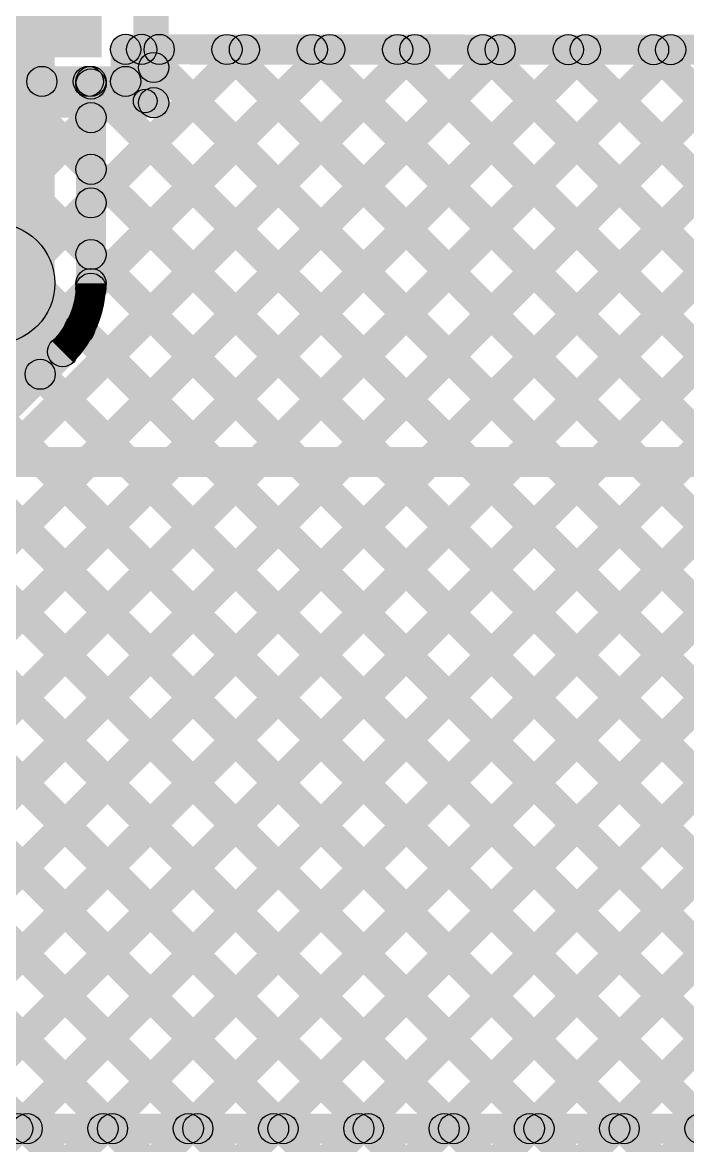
# Model space of a CAD drawing. Header units: millimetres. Extents: x -0.22 to 4.11, y -0.25 to 2.01.
# Drawn here: x 2.3625 to 2.5831, y 1.3806 to 1.7532 of the extents above; entities that cross this region are included whole.
import ezdxf

# ---------------------------------------------------------------- set-up
doc = ezdxf.new("R2010")
doc.units = ezdxf.units.MM
doc.header["$MEASUREMENT"] = 0
for name, color, linetype in [('BottomLayer', 5, 'Continuous'), ('BottomOverlay', 54, 'Continuous'), ('BottomSolder', 6, 'Continuous'), ('Mechanical1', 6, 'Continuous'), ('Mechanical2', 216, 'Continuous'), ('MultiLayer', 9, 'Continuous'), ('TopLayer', 1, 'Continuous'), ('TopSolder', 216, 'Continuous')]:
    doc.layers.add(name, color=color, linetype=linetype)

# ---------------------------------------------------------------- blocks, each defined once
blk = doc.blocks.new('HDR1X10_B_9')
at = {"layer": 'BottomLayer'}
blk.add_hatch(color=5, dxfattribs=at).paths.add_polyline_path([(-0.0315, 0.0315), (0.0315, 0.0315), (0.0315, -0.0315), (-0.0315, -0.0315)])
at = {"layer": 'BottomOverlay'}
h = blk.add_hatch(color=54, dxfattribs=at)
edge = h.paths.add_edge_path()
edge.add_arc((-0.05, 0.05), 0.00394, 0, 360)
h = blk.add_hatch(color=54, dxfattribs=at)
edge = h.paths.add_edge_path()
edge.add_arc((-0.05, 0.05), 0.00394, 0, 360)
for points in [[(0.95, 0.05394), (0.95, 0.04606), (-0.05, 0.04606), (-0.05, 0.05394)], [(-0.05394, 0.05), (-0.04606, 0.05), (-0.04606, -0.05), (-0.05394, -0.05)]]:
    blk.add_hatch(color=54, dxfattribs=at).paths.add_polyline_path(points)
at = {"layer": 'BottomSolder'}
blk.add_hatch(color=6, dxfattribs=at).paths.add_polyline_path([(-0.0355, 0.0355), (0.0355, 0.0355), (0.0355, -0.0355), (-0.0355, -0.0355)])
at = {"layer": 'MultiLayer'}
blk.add_hatch(color=9, dxfattribs=at).paths.add_polyline_path([(-0.0315, 0.0315), (0.0315, 0.0315), (0.0315, -0.0315), (-0.0315, -0.0315)])
at = {"layer": 'TopLayer'}
blk.add_hatch(color=1, dxfattribs=at).paths.add_polyline_path([(-0.0315, 0.0315), (0.0315, 0.0315), (0.0315, -0.0315), (-0.0315, -0.0315)])
at = {"layer": 'TopSolder'}
blk.add_hatch(color=216, dxfattribs=at).paths.add_polyline_path([(-0.0355, 0.0355), (0.0355, 0.0355), (0.0355, -0.0355), (-0.0355, -0.0355)])
at = {"layer": 'BottomOverlay'}
blk.add_circle((-0.05, 0.05), 0.00394, dxfattribs=at)
blk.add_circle((-0.05, 0.05), 0.00394, dxfattribs=at)

msp = doc.modelspace()

# ---------------------------------------------------------------- hatches: boundary and pattern name
at = {"layer": 'BottomLayer'}
for points in [[(2.28875, 1.61809), (2.28168, 1.62516), (2.4043, 1.74778), (2.41137, 1.74071)], [(2.28875, 1.61809), (2.28168, 1.62516), (2.4043, 1.74778), (2.41137, 1.74071)], [(2.28875, 1.5898), (2.28168, 1.59688), (2.43257, 1.74776), (2.43964, 1.74069)], [(2.28875, 1.5898), (2.28168, 1.59688), (2.43257, 1.74776), (2.43964, 1.74069)], [(2.28875, 1.56152), (2.28168, 1.56859), (2.46084, 1.74775), (2.46791, 1.74068)], [(2.28875, 1.56152), (2.28168, 1.56859), (2.46084, 1.74775), (2.46791, 1.74068)], [(2.28875, 1.53324), (2.28168, 1.54031), (2.48911, 1.74773), (2.49618, 1.74066)], [(2.28875, 1.53324), (2.28168, 1.54031), (2.48911, 1.74773), (2.49618, 1.74066)], [(2.28875, 1.50495), (2.28168, 1.51202), (2.51738, 1.74772), (2.52445, 1.74065)], [(2.28875, 1.50495), (2.28168, 1.51202), (2.51738, 1.74772), (2.52445, 1.74065)], [(2.28875, 1.47667), (2.28168, 1.48374), (2.54565, 1.7477), (2.55272, 1.74063)], [(2.28875, 1.47667), (2.28168, 1.48374), (2.54565, 1.7477), (2.55272, 1.74063)], [(2.28875, 1.44838), (2.28168, 1.45545), (2.57392, 1.74769), (2.58099, 1.74062)], [(2.28875, 1.44838), (2.28168, 1.45545), (2.57392, 1.74769), (2.58099, 1.74062)], [(2.28875, 1.4201), (2.28168, 1.42717), (2.60219, 1.74768), (2.60926, 1.7406)], [(2.28875, 1.4201), (2.28168, 1.42717), (2.60219, 1.74768), (2.60926, 1.7406)], [(2.28875, 1.39181), (2.28168, 1.39889), (2.63046, 1.74766), (2.63753, 1.74059)], [(2.28875, 1.39181), (2.28168, 1.39889), (2.63046, 1.74766), (2.63753, 1.74059)], [(2.28875, 1.36353), (2.28168, 1.3706), (2.65873, 1.74765), (2.6658, 1.74057)], [(2.28875, 1.36353), (2.28168, 1.3706), (2.65873, 1.74765), (2.6658, 1.74057)], [(2.28875, 1.33525), (2.28168, 1.34232), (2.687, 1.74763), (2.69407, 1.74056)], [(2.28875, 1.33525), (2.28168, 1.34232), (2.687, 1.74763), (2.69407, 1.74056)], [(2.28875, 1.30696), (2.28168, 1.31403), (2.71527, 1.74762), (2.72234, 1.74055)], [(2.28875, 1.30696), (2.28168, 1.31403), (2.71527, 1.74762), (2.72234, 1.74055)], [(2.28875, 1.27868), (2.28168, 1.28575), (2.74354, 1.7476), (2.75061, 1.74053)], [(2.28875, 1.27868), (2.28168, 1.28575), (2.74354, 1.7476), (2.75061, 1.74053)], [(2.28875, 1.25039), (2.28168, 1.25746), (2.77181, 1.74759), (2.77888, 1.74052)], [(2.28875, 1.25039), (2.28168, 1.25746), (2.77181, 1.74759), (2.77888, 1.74052)], [(2.28875, 1.22211), (2.28168, 1.22918), (2.80007, 1.74757), (2.80715, 1.7405)], [(2.28875, 1.22211), (2.28168, 1.22918), (2.80007, 1.74757), (2.80715, 1.7405)], [(2.28875, 1.19382), (2.28168, 1.2009), (2.82834, 1.74756), (2.83542, 1.74049)], [(2.28875, 1.19382), (2.28168, 1.2009), (2.82834, 1.74756), (2.83542, 1.74049)], [(2.28875, 1.16554), (2.28168, 1.17261), (2.85661, 1.74754), (2.86369, 1.74047)], [(2.28875, 1.16554), (2.28168, 1.17261), (2.85661, 1.74754), (2.86369, 1.74047)], [(2.28875, 1.13726), (2.28168, 1.14433), (2.88488, 1.74753), (2.89195, 1.74046)], [(2.28875, 1.13726), (2.28168, 1.14433), (2.88488, 1.74753), (2.89195, 1.74046)], [(2.28875, 1.10897), (2.28168, 1.11604), (2.91315, 1.74751), (2.92022, 1.74044)], [(2.28875, 1.10897), (2.28168, 1.11604), (2.91315, 1.74751), (2.92022, 1.74044)], [(2.28875, 1.08069), (2.28168, 1.08776), (2.94142, 1.7475), (2.94849, 1.74043)], [(2.28875, 1.08069), (2.28168, 1.08776), (2.94142, 1.7475), (2.94849, 1.74043)], [(2.28528, 1.74077), (2.29235, 1.74784), (3.68407, 0.35612), (3.677, 0.34905)], [(2.28528, 1.74077), (2.29235, 1.74784), (3.68407, 0.35612), (3.677, 0.34905)], [(2.39671, 1.73925), (2.39672, 1.74925), (3.72343, 1.74856), (3.72343, 1.73856)], [(2.39671, 1.73925), (2.39672, 1.74925), (3.72343, 1.74856), (3.72343, 1.73856)], [(2.39848, 1.74071), (2.40555, 1.74778), (3.68648, 0.46685), (3.6794, 0.45978)], [(2.39848, 1.74071), (2.40555, 1.74778), (3.68648, 0.46685), (3.6794, 0.45978)], [(2.42677, 1.7407), (2.43385, 1.74777), (3.70386, 0.47775), (3.69679, 0.47068)], [(2.42677, 1.7407), (2.43385, 1.74777), (3.70386, 0.47775), (3.69679, 0.47068)], [(2.45507, 1.74068), (2.46214, 1.74775), (3.71515, 0.49475), (3.70808, 0.48768)], [(2.45507, 1.74068), (2.46214, 1.74775), (3.71515, 0.49475), (3.70808, 0.48768)], [(2.48337, 1.74067), (2.49044, 1.74774), (3.74083, 0.49735), (3.73376, 0.49028)], [(2.48337, 1.74067), (2.49044, 1.74774), (3.74083, 0.49735), (3.73376, 0.49028)], [(2.51167, 1.74065), (2.51874, 1.74772), (3.76911, 0.49735), (3.76204, 0.49028)], [(2.51167, 1.74065), (2.51874, 1.74772), (3.76911, 0.49735), (3.76204, 0.49028)], [(2.53997, 1.74064), (2.54704, 1.74771), (3.79717, 0.49758), (3.7901, 0.49051)], [(2.53997, 1.74064), (2.54704, 1.74771), (3.79717, 0.49758), (3.7901, 0.49051)], [(2.56827, 1.74062), (2.57534, 1.74769), (3.79807, 0.52497), (3.791, 0.51789)], [(2.56827, 1.74062), (2.57534, 1.74769), (3.79807, 0.52497), (3.791, 0.51789)], [(2.40171, 1.73363), (2.39171, 1.73363), (2.39171, 1.74425), (2.40171, 1.74425)], [(2.40171, 1.73363), (2.39171, 1.73363), (2.39171, 1.74425), (2.40171, 1.74425)], [(2.28875, 1.64637), (2.28168, 1.65344), (2.3654, 1.73717), (2.37248, 1.7301)], [(2.28875, 1.64637), (2.28168, 1.65344), (2.3654, 1.73717), (2.37248, 1.7301)], [(2.30972, 1.72863), (2.30972, 1.73863), (2.39671, 1.73863), (2.39671, 1.72863)], [(2.30972, 1.72863), (2.30972, 1.73863), (2.39671, 1.73863), (2.39671, 1.72863)], [(2.32424, 1.7301), (2.33131, 1.73717), (3.68407, 0.38441), (3.677, 0.37734)], [(2.32424, 1.7301), (2.33131, 1.73717), (3.68407, 0.38441), (3.677, 0.37734)], [(2.35252, 1.7301), (2.35959, 1.73717), (3.68407, 0.41269), (3.677, 0.40562)], [(2.35252, 1.7301), (2.35959, 1.73717), (3.68407, 0.41269), (3.677, 0.40562)], [(2.38081, 1.7301), (2.38788, 1.73717), (3.68407, 0.44097), (3.677, 0.4339)], [(2.38081, 1.7301), (2.38788, 1.73717), (3.68407, 0.44097), (3.677, 0.4339)], [(2.28168, 1.71608), (2.28875, 1.72315), (3.68407, 0.32784), (3.677, 0.32077)], [(2.28168, 1.71608), (2.28875, 1.72315), (3.68407, 0.32784), (3.677, 0.32077)], [(2.28168, 1.6878), (2.28875, 1.69487), (3.68407, 0.29955), (3.677, 0.29248)], [(2.28168, 1.6878), (2.28875, 1.69487), (3.68407, 0.29955), (3.677, 0.29248)], [(2.28168, 1.65951), (2.28875, 1.66658), (3.68407, 0.27127), (3.677, 0.2642)], [(2.28168, 1.65951), (2.28875, 1.66658), (3.68407, 0.27127), (3.677, 0.2642)], [(2.28168, 1.63123), (2.28875, 1.6383), (3.68407, 0.24298), (3.677, 0.23591)], [(2.28168, 1.63123), (2.28875, 1.6383), (3.68407, 0.24298), (3.677, 0.23591)], [(2.28168, 1.60294), (2.28875, 1.61002), (3.79807, 0.1007), (3.791, 0.09363)], [(2.28168, 1.60294), (2.28875, 1.61002), (3.79807, 0.1007), (3.791, 0.09363)], [(2.28168, 1.57466), (2.28875, 1.58173), (3.78483, 0.08565), (3.77776, 0.07858)], [(2.28168, 1.57466), (2.28875, 1.58173), (3.78483, 0.08565), (3.77776, 0.07858)], [(2.28168, 1.54638), (2.28875, 1.55345), (3.76566, 0.07654), (3.75859, 0.06947)], [(2.28168, 1.54638), (2.28875, 1.55345), (3.76566, 0.07654), (3.75859, 0.06947)], [(2.28168, 1.51809), (2.28875, 1.52516), (3.75005, 0.06387), (3.74297, 0.0568)], [(2.28168, 1.51809), (2.28875, 1.52516), (3.75005, 0.06387), (3.74297, 0.0568)], [(2.28168, 1.48981), (2.28875, 1.49688), (3.73773, 0.04791), (3.73066, 0.04084)], [(2.28168, 1.48981), (2.28875, 1.49688), (3.73773, 0.04791), (3.73066, 0.04084)], [(2.28168, 1.46153), (2.28875, 1.4686), (3.72904, 0.02832), (3.72196, 0.02124)], [(2.28168, 1.46153), (2.28875, 1.4686), (3.72904, 0.02832), (3.72196, 0.02124)]]:
    msp.add_hatch(color=5, dxfattribs=at).paths.add_polyline_path(points)
h = msp.add_hatch(color=5, dxfattribs=at)
edge = h.paths.add_edge_path()
edge.add_arc((2.39671, 1.74425), 0.005, 0, 360)
h = msp.add_hatch(color=5, dxfattribs=at)
edge = h.paths.add_edge_path()
edge.add_arc((2.39671, 1.74425), 0.005, 0, 360)
h = msp.add_hatch(color=5, dxfattribs=at)
edge = h.paths.add_edge_path()
edge.add_arc((2.39671, 1.74425), 0.005, 0, 360)
h = msp.add_hatch(color=5, dxfattribs=at)
edge = h.paths.add_edge_path()
edge.add_arc((2.39671, 1.74425), 0.005, 0, 360)
h = msp.add_hatch(color=5, dxfattribs=at)
edge = h.paths.add_edge_path()
edge.add_arc((2.40201, 1.74425), 0.005, 0, 360)
h = msp.add_hatch(color=5, dxfattribs=at)
edge = h.paths.add_edge_path()
edge.add_arc((2.40201, 1.74425), 0.005, 0, 360)
h = msp.add_hatch(color=5, dxfattribs=at)
edge = h.paths.add_edge_path()
edge.add_arc((2.40784, 1.74424), 0.005, 0, 360)
h = msp.add_hatch(color=5, dxfattribs=at)
edge = h.paths.add_edge_path()
edge.add_arc((2.40784, 1.74424), 0.005, 0, 360)
h = msp.add_hatch(color=5, dxfattribs=at)
edge = h.paths.add_edge_path()
edge.add_arc((2.43031, 1.74423), 0.005, 0, 360)
h = msp.add_hatch(color=5, dxfattribs=at)
edge = h.paths.add_edge_path()
edge.add_arc((2.43031, 1.74423), 0.005, 0, 360)
h = msp.add_hatch(color=5, dxfattribs=at)
edge = h.paths.add_edge_path()
edge.add_arc((2.43611, 1.74423), 0.005, 0, 360)
h = msp.add_hatch(color=5, dxfattribs=at)
edge = h.paths.add_edge_path()
edge.add_arc((2.43611, 1.74423), 0.005, 0, 360)
h = msp.add_hatch(color=5, dxfattribs=at)
edge = h.paths.add_edge_path()
edge.add_arc((2.45861, 1.74422), 0.005, 0, 360)
h = msp.add_hatch(color=5, dxfattribs=at)
edge = h.paths.add_edge_path()
edge.add_arc((2.45861, 1.74422), 0.005, 0, 360)
h = msp.add_hatch(color=5, dxfattribs=at)
edge = h.paths.add_edge_path()
edge.add_arc((2.46438, 1.74421), 0.005, 0, 360)
h = msp.add_hatch(color=5, dxfattribs=at)
edge = h.paths.add_edge_path()
edge.add_arc((2.46438, 1.74421), 0.005, 0, 360)
h = msp.add_hatch(color=5, dxfattribs=at)
edge = h.paths.add_edge_path()
edge.add_arc((2.48691, 1.7442), 0.005, 0, 360)
h = msp.add_hatch(color=5, dxfattribs=at)
edge = h.paths.add_edge_path()
edge.add_arc((2.48691, 1.7442), 0.005, 0, 360)
h = msp.add_hatch(color=5, dxfattribs=at)
edge = h.paths.add_edge_path()
edge.add_arc((2.49264, 1.7442), 0.005, 0, 360)
h = msp.add_hatch(color=5, dxfattribs=at)
edge = h.paths.add_edge_path()
edge.add_arc((2.49264, 1.7442), 0.005, 0, 360)
h = msp.add_hatch(color=5, dxfattribs=at)
edge = h.paths.add_edge_path()
edge.add_arc((2.51521, 1.74419), 0.005, 0, 360)
h = msp.add_hatch(color=5, dxfattribs=at)
edge = h.paths.add_edge_path()
edge.add_arc((2.51521, 1.74419), 0.005, 0, 360)
h = msp.add_hatch(color=5, dxfattribs=at)
edge = h.paths.add_edge_path()
edge.add_arc((2.52091, 1.74418), 0.005, 0, 360)
h = msp.add_hatch(color=5, dxfattribs=at)
edge = h.paths.add_edge_path()
edge.add_arc((2.52091, 1.74418), 0.005, 0, 360)
h = msp.add_hatch(color=5, dxfattribs=at)
edge = h.paths.add_edge_path()
edge.add_arc((2.54351, 1.74417), 0.005, 0, 360)
h = msp.add_hatch(color=5, dxfattribs=at)
edge = h.paths.add_edge_path()
edge.add_arc((2.54351, 1.74417), 0.005, 0, 360)
h = msp.add_hatch(color=5, dxfattribs=at)
edge = h.paths.add_edge_path()
edge.add_arc((2.54918, 1.74417), 0.005, 0, 360)
h = msp.add_hatch(color=5, dxfattribs=at)
edge = h.paths.add_edge_path()
edge.add_arc((2.54918, 1.74417), 0.005, 0, 360)
h = msp.add_hatch(color=5, dxfattribs=at)
edge = h.paths.add_edge_path()
edge.add_arc((2.5718, 1.74416), 0.005, 0, 360)
h = msp.add_hatch(color=5, dxfattribs=at)
edge = h.paths.add_edge_path()
edge.add_arc((2.5718, 1.74416), 0.005, 0, 360)
h = msp.add_hatch(color=5, dxfattribs=at)
edge = h.paths.add_edge_path()
edge.add_arc((2.57745, 1.74415), 0.005, 0, 360)
h = msp.add_hatch(color=5, dxfattribs=at)
edge = h.paths.add_edge_path()
edge.add_arc((2.57745, 1.74415), 0.005, 0, 360)
h = msp.add_hatch(color=5, dxfattribs=at)
edge = h.paths.add_edge_path()
edge.add_arc((2.36894, 1.73363), 0.005, 0, 360)
h = msp.add_hatch(color=5, dxfattribs=at)
edge = h.paths.add_edge_path()
edge.add_arc((2.36894, 1.73363), 0.005, 0, 360)
h = msp.add_hatch(color=5, dxfattribs=at)
edge = h.paths.add_edge_path()
edge.add_arc((2.38434, 1.73363), 0.005, 0, 360)
h = msp.add_hatch(color=5, dxfattribs=at)
edge = h.paths.add_edge_path()
edge.add_arc((2.38434, 1.73363), 0.005, 0, 360)
h = msp.add_hatch(color=5, dxfattribs=at)
edge = h.paths.add_edge_path()
edge.add_arc((2.39671, 1.73363), 0.005, 0, 360)
h = msp.add_hatch(color=5, dxfattribs=at)
edge = h.paths.add_edge_path()
edge.add_arc((2.39671, 1.73363), 0.005, 0, 360)
h = msp.add_hatch(color=5, dxfattribs=at)
edge = h.paths.add_edge_path()
edge.add_arc((2.39671, 1.73363), 0.005, 0, 360)
h = msp.add_hatch(color=5, dxfattribs=at)
edge = h.paths.add_edge_path()
edge.add_arc((2.39671, 1.73363), 0.005, 0, 360)
at = {"layer": 'Mechanical1'}
msp.add_hatch(color=6, dxfattribs=at).paths.add_polyline_path([(0.71353, 1.60234), (0.71353, 1.61234), (3.09542, 1.61234), (3.09542, 1.60234)])
at = {"layer": 'Mechanical2'}
for points in [[(2.411, 1.73825), (2.401, 1.73825), (2.401, 1.82717), (2.411, 1.82717)], [(2.411, 1.72656), (2.401, 1.72656), (2.401, 1.73825), (2.411, 1.73825)], [(1.403, 1.72156), (1.403, 1.73156), (2.406, 1.73156), (2.406, 1.72156)]]:
    msp.add_hatch(color=216, dxfattribs=at).paths.add_polyline_path(points)
h = msp.add_hatch(color=216, dxfattribs=at)
edge = h.paths.add_edge_path()
edge.add_arc((2.406, 1.73825), 0.005, 0, 360)
h = msp.add_hatch(color=216, dxfattribs=at)
edge = h.paths.add_edge_path()
edge.add_arc((2.406, 1.73825), 0.005, 0, 360)
h = msp.add_hatch(color=216, dxfattribs=at)
edge = h.paths.add_edge_path()
edge.add_arc((2.406, 1.72656), 0.005, 0, 360)
h = msp.add_hatch(color=216, dxfattribs=at)
edge = h.paths.add_edge_path()
edge.add_arc((2.406, 1.72656), 0.005, 0, 360)
at = {"layer": 'TopLayer'}
for points in [[(2.37322, 1.66659), (2.33322, 1.66659), (2.33322, 1.77713), (2.37322, 1.77713)], [(2.13819, 1.38267), (2.13112, 1.38974), (2.48911, 1.74773), (2.49618, 1.74066)], [(2.13819, 1.38267), (2.13112, 1.38974), (2.48911, 1.74773), (2.49618, 1.74066)], [(2.16647, 1.38267), (2.1594, 1.38974), (2.51738, 1.74772), (2.52445, 1.74065)], [(2.16647, 1.38267), (2.1594, 1.38974), (2.51738, 1.74772), (2.52445, 1.74065)], [(2.19476, 1.38267), (2.18769, 1.38974), (2.54565, 1.7477), (2.55272, 1.74063)], [(2.19476, 1.38267), (2.18769, 1.38974), (2.54565, 1.7477), (2.55272, 1.74063)], [(2.22304, 1.38267), (2.21597, 1.38974), (2.57392, 1.74769), (2.58099, 1.74062)], [(2.22304, 1.38267), (2.21597, 1.38974), (2.57392, 1.74769), (2.58099, 1.74062)], [(2.25133, 1.38267), (2.24425, 1.38974), (2.60219, 1.74768), (2.60926, 1.7406)], [(2.25133, 1.38267), (2.24425, 1.38974), (2.60219, 1.74768), (2.60926, 1.7406)], [(2.27961, 1.38267), (2.27254, 1.38974), (2.63046, 1.74766), (2.63753, 1.74059)], [(2.27961, 1.38267), (2.27254, 1.38974), (2.63046, 1.74766), (2.63753, 1.74059)], [(2.30789, 1.38267), (2.30082, 1.38974), (2.65873, 1.74765), (2.6658, 1.74057)], [(2.30789, 1.38267), (2.30082, 1.38974), (2.65873, 1.74765), (2.6658, 1.74057)], [(2.33618, 1.38267), (2.32911, 1.38974), (2.687, 1.74763), (2.69407, 1.74056)], [(2.33618, 1.38267), (2.32911, 1.38974), (2.687, 1.74763), (2.69407, 1.74056)], [(2.36446, 1.38267), (2.35739, 1.38974), (2.71527, 1.74762), (2.72234, 1.74055)], [(2.36446, 1.38267), (2.35739, 1.38974), (2.71527, 1.74762), (2.72234, 1.74055)], [(2.38871, 1.66148), (2.38164, 1.66855), (2.46084, 1.74775), (2.46791, 1.74068)], [(2.38871, 1.66148), (2.38164, 1.66855), (2.46084, 1.74775), (2.46791, 1.74068)], [(2.38875, 1.71809), (2.38168, 1.72516), (2.4043, 1.74778), (2.41137, 1.74071)], [(2.38875, 1.71809), (2.38168, 1.72516), (2.4043, 1.74778), (2.41137, 1.74071)], [(2.38875, 1.6898), (2.38168, 1.69688), (2.43257, 1.74776), (2.43964, 1.74069)], [(2.38875, 1.6898), (2.38168, 1.69688), (2.43257, 1.74776), (2.43964, 1.74069)], [(2.39275, 1.38267), (2.38568, 1.38974), (2.74354, 1.7476), (2.75061, 1.74053)], [(2.39275, 1.38267), (2.38568, 1.38974), (2.74354, 1.7476), (2.75061, 1.74053)], [(2.39671, 1.73925), (2.39672, 1.74925), (3.72343, 1.74856), (3.72343, 1.73856)], [(2.39671, 1.73925), (2.39672, 1.74925), (3.72343, 1.74856), (3.72343, 1.73856)], [(2.39848, 1.74071), (2.40555, 1.74778), (2.76359, 1.38974), (2.75651, 1.38267)], [(2.39848, 1.74071), (2.40555, 1.74778), (2.76359, 1.38974), (2.75651, 1.38267)], [(2.42103, 1.38267), (2.41396, 1.38974), (2.77181, 1.74759), (2.77888, 1.74052)], [(2.42103, 1.38267), (2.41396, 1.38974), (2.77181, 1.74759), (2.77888, 1.74052)], [(2.42677, 1.7407), (2.43385, 1.74777), (2.79187, 1.38974), (2.7848, 1.38267)], [(2.42677, 1.7407), (2.43385, 1.74777), (2.79187, 1.38974), (2.7848, 1.38267)], [(2.44932, 1.38267), (2.44224, 1.38974), (2.80007, 1.74757), (2.80715, 1.7405)], [(2.44932, 1.38267), (2.44224, 1.38974), (2.80007, 1.74757), (2.80715, 1.7405)], [(2.45507, 1.74068), (2.46214, 1.74775), (2.82015, 1.38974), (2.81308, 1.38267)], [(2.45507, 1.74068), (2.46214, 1.74775), (2.82015, 1.38974), (2.81308, 1.38267)], [(2.4776, 1.38267), (2.47053, 1.38974), (2.82834, 1.74756), (2.83542, 1.74049)], [(2.4776, 1.38267), (2.47053, 1.38974), (2.82834, 1.74756), (2.83542, 1.74049)], [(2.48337, 1.74067), (2.49044, 1.74774), (2.84844, 1.38974), (2.84137, 1.38267)], [(2.48337, 1.74067), (2.49044, 1.74774), (2.84844, 1.38974), (2.84137, 1.38267)], [(2.50588, 1.38267), (2.49881, 1.38974), (2.85661, 1.74754), (2.86369, 1.74047)], [(2.50588, 1.38267), (2.49881, 1.38974), (2.85661, 1.74754), (2.86369, 1.74047)], [(2.51167, 1.74065), (2.51874, 1.74772), (2.87672, 1.38974), (2.86965, 1.38267)], [(2.51167, 1.74065), (2.51874, 1.74772), (2.87672, 1.38974), (2.86965, 1.38267)], [(2.53417, 1.38267), (2.5271, 1.38974), (2.88488, 1.74753), (2.89195, 1.74046)], [(2.53417, 1.38267), (2.5271, 1.38974), (2.88488, 1.74753), (2.89195, 1.74046)], [(2.53997, 1.74064), (2.54704, 1.74771), (2.90501, 1.38974), (2.89794, 1.38267)], [(2.53997, 1.74064), (2.54704, 1.74771), (2.90501, 1.38974), (2.89794, 1.38267)], [(2.56245, 1.38267), (2.55538, 1.38974), (2.91315, 1.74751), (2.92022, 1.74044)], [(2.56245, 1.38267), (2.55538, 1.38974), (2.91315, 1.74751), (2.92022, 1.74044)], [(2.56827, 1.74062), (2.57534, 1.74769), (2.93329, 1.38974), (2.92622, 1.38267)], [(2.56827, 1.74062), (2.57534, 1.74769), (2.93329, 1.38974), (2.92622, 1.38267)], [(2.40171, 1.73363), (2.39171, 1.73363), (2.39171, 1.74425), (2.40171, 1.74425)], [(2.40171, 1.73363), (2.39171, 1.73363), (2.39171, 1.74425), (2.40171, 1.74425)], [(2.38168, 1.72922), (2.38875, 1.73629), (2.7353, 1.38974), (2.72823, 1.38267)], [(2.38168, 1.72922), (2.38875, 1.73629), (2.7353, 1.38974), (2.72823, 1.38267)], [(2.38522, 1.72863), (2.38522, 1.73863), (2.39671, 1.73863), (2.39671, 1.72863)], [(2.38522, 1.72863), (2.38522, 1.73863), (2.39671, 1.73863), (2.39671, 1.72863)], [(2.39022, 1.66659), (2.38022, 1.66659), (2.38022, 1.73363), (2.39022, 1.73363)], [(2.39022, 1.66659), (2.38022, 1.66659), (2.38022, 1.73363), (2.39022, 1.73363)], [(2.38168, 1.70093), (2.38875, 1.70801), (2.70702, 1.38974), (2.69995, 1.38267)], [(2.38168, 1.70093), (2.38875, 1.70801), (2.70702, 1.38974), (2.69995, 1.38267)], [(2.33956, 1.62465), (2.31128, 1.65294), (2.33908, 1.68073), (2.36736, 1.65245)], [(2.38168, 1.67265), (2.38875, 1.67972), (2.67873, 1.38974), (2.67166, 1.38267)], [(2.38168, 1.67265), (2.38875, 1.67972), (2.67873, 1.38974), (2.67166, 1.38267)], [(2.37796, 1.64808), (2.38503, 1.65516), (2.65045, 1.38974), (2.64338, 1.38267)], [(2.37796, 1.64808), (2.38503, 1.65516), (2.65045, 1.38974), (2.64338, 1.38267)], [(2.35161, 1.61266), (2.34454, 1.61973), (2.37228, 1.64747), (2.37935, 1.6404)], [(2.35161, 1.61266), (2.34454, 1.61973), (2.37228, 1.64747), (2.37935, 1.6404)], [(2.36482, 1.63294), (2.37189, 1.64001), (2.62216, 1.38974), (2.61509, 1.38267)], [(2.36482, 1.63294), (2.37189, 1.64001), (2.62216, 1.38974), (2.61509, 1.38267)], [(2.35068, 1.6188), (2.35775, 1.62587), (2.59388, 1.38974), (2.58681, 1.38267)], [(2.35068, 1.6188), (2.35775, 1.62587), (2.59388, 1.38974), (2.58681, 1.38267)], [(2.13995, 1.60326), (2.14702, 1.61033), (2.36761, 1.38974), (2.36054, 1.38267)], [(2.13995, 1.60326), (2.14702, 1.61033), (2.36761, 1.38974), (2.36054, 1.38267)], [(2.16823, 1.60326), (2.1753, 1.61033), (2.39589, 1.38974), (2.38882, 1.38267)], [(2.16823, 1.60326), (2.1753, 1.61033), (2.39589, 1.38974), (2.38882, 1.38267)], [(2.19651, 1.60326), (2.20358, 1.61033), (2.42417, 1.38974), (2.4171, 1.38267)], [(2.19651, 1.60326), (2.20358, 1.61033), (2.42417, 1.38974), (2.4171, 1.38267)], [(2.2248, 1.60326), (2.23187, 1.61033), (2.45246, 1.38974), (2.44539, 1.38267)], [(2.2248, 1.60326), (2.23187, 1.61033), (2.45246, 1.38974), (2.44539, 1.38267)], [(2.25308, 1.60326), (2.26015, 1.61033), (2.48074, 1.38974), (2.47367, 1.38267)], [(2.25308, 1.60326), (2.26015, 1.61033), (2.48074, 1.38974), (2.47367, 1.38267)], [(2.28137, 1.60326), (2.28844, 1.61033), (2.50903, 1.38974), (2.50196, 1.38267)], [(2.28137, 1.60326), (2.28844, 1.61033), (2.50903, 1.38974), (2.50196, 1.38267)], [(2.30965, 1.60326), (2.31672, 1.61033), (2.53731, 1.38974), (2.53024, 1.38267)], [(2.30965, 1.60326), (2.31672, 1.61033), (2.53731, 1.38974), (2.53024, 1.38267)], [(2.33509, 1.60611), (2.34216, 1.61318), (2.5656, 1.38974), (2.55852, 1.38267)], [(2.33509, 1.60611), (2.34216, 1.61318), (2.5656, 1.38974), (2.55852, 1.38267)], [(1.9258, 1.38121), (1.9258, 1.39121), (3.53364, 1.39121), (3.53364, 1.38121)], [(1.9258, 1.38121), (1.9258, 1.39121), (3.53364, 1.39121), (3.53364, 1.38121)]]:
    msp.add_hatch(color=1, dxfattribs=at).paths.add_polyline_path(points)
h = msp.add_hatch(color=1, dxfattribs=at)
edge = h.paths.add_edge_path()
edge.add_arc((2.39671, 1.74425), 0.005, 0, 360)
h = msp.add_hatch(color=1, dxfattribs=at)
edge = h.paths.add_edge_path()
edge.add_arc((2.39671, 1.74425), 0.005, 0, 360)
h = msp.add_hatch(color=1, dxfattribs=at)
edge = h.paths.add_edge_path()
edge.add_arc((2.39671, 1.74425), 0.005, 0, 360)
h = msp.add_hatch(color=1, dxfattribs=at)
edge = h.paths.add_edge_path()
edge.add_arc((2.39671, 1.74425), 0.005, 0, 360)
h = msp.add_hatch(color=1, dxfattribs=at)
edge = h.paths.add_edge_path()
edge.add_arc((2.40201, 1.74425), 0.005, 0, 360)
h = msp.add_hatch(color=1, dxfattribs=at)
edge = h.paths.add_edge_path()
edge.add_arc((2.40201, 1.74425), 0.005, 0, 360)
h = msp.add_hatch(color=1, dxfattribs=at)
edge = h.paths.add_edge_path()
edge.add_arc((2.40784, 1.74424), 0.005, 0, 360)
h = msp.add_hatch(color=1, dxfattribs=at)
edge = h.paths.add_edge_path()
edge.add_arc((2.40784, 1.74424), 0.005, 0, 360)
h = msp.add_hatch(color=1, dxfattribs=at)
edge = h.paths.add_edge_path()
edge.add_arc((2.43031, 1.74423), 0.005, 0, 360)
h = msp.add_hatch(color=1, dxfattribs=at)
edge = h.paths.add_edge_path()
edge.add_arc((2.43031, 1.74423), 0.005, 0, 360)
h = msp.add_hatch(color=1, dxfattribs=at)
edge = h.paths.add_edge_path()
edge.add_arc((2.43611, 1.74423), 0.005, 0, 360)
h = msp.add_hatch(color=1, dxfattribs=at)
edge = h.paths.add_edge_path()
edge.add_arc((2.43611, 1.74423), 0.005, 0, 360)
h = msp.add_hatch(color=1, dxfattribs=at)
edge = h.paths.add_edge_path()
edge.add_arc((2.45861, 1.74422), 0.005, 0, 360)
h = msp.add_hatch(color=1, dxfattribs=at)
edge = h.paths.add_edge_path()
edge.add_arc((2.45861, 1.74422), 0.005, 0, 360)
h = msp.add_hatch(color=1, dxfattribs=at)
edge = h.paths.add_edge_path()
edge.add_arc((2.46438, 1.74421), 0.005, 0, 360)
h = msp.add_hatch(color=1, dxfattribs=at)
edge = h.paths.add_edge_path()
edge.add_arc((2.46438, 1.74421), 0.005, 0, 360)
h = msp.add_hatch(color=1, dxfattribs=at)
edge = h.paths.add_edge_path()
edge.add_arc((2.48691, 1.7442), 0.005, 0, 360)
h = msp.add_hatch(color=1, dxfattribs=at)
edge = h.paths.add_edge_path()
edge.add_arc((2.48691, 1.7442), 0.005, 0, 360)
h = msp.add_hatch(color=1, dxfattribs=at)
edge = h.paths.add_edge_path()
edge.add_arc((2.49264, 1.7442), 0.005, 0, 360)
h = msp.add_hatch(color=1, dxfattribs=at)
edge = h.paths.add_edge_path()
edge.add_arc((2.49264, 1.7442), 0.005, 0, 360)
h = msp.add_hatch(color=1, dxfattribs=at)
edge = h.paths.add_edge_path()
edge.add_arc((2.51521, 1.74419), 0.005, 0, 360)
h = msp.add_hatch(color=1, dxfattribs=at)
edge = h.paths.add_edge_path()
edge.add_arc((2.51521, 1.74419), 0.005, 0, 360)
h = msp.add_hatch(color=1, dxfattribs=at)
edge = h.paths.add_edge_path()
edge.add_arc((2.52091, 1.74418), 0.005, 0, 360)
h = msp.add_hatch(color=1, dxfattribs=at)
edge = h.paths.add_edge_path()
edge.add_arc((2.52091, 1.74418), 0.005, 0, 360)
h = msp.add_hatch(color=1, dxfattribs=at)
edge = h.paths.add_edge_path()
edge.add_arc((2.54351, 1.74417), 0.005, 0, 360)
h = msp.add_hatch(color=1, dxfattribs=at)
edge = h.paths.add_edge_path()
edge.add_arc((2.54351, 1.74417), 0.005, 0, 360)
h = msp.add_hatch(color=1, dxfattribs=at)
edge = h.paths.add_edge_path()
edge.add_arc((2.54918, 1.74417), 0.005, 0, 360)
h = msp.add_hatch(color=1, dxfattribs=at)
edge = h.paths.add_edge_path()
edge.add_arc((2.54918, 1.74417), 0.005, 0, 360)
h = msp.add_hatch(color=1, dxfattribs=at)
edge = h.paths.add_edge_path()
edge.add_arc((2.5718, 1.74416), 0.005, 0, 360)
h = msp.add_hatch(color=1, dxfattribs=at)
edge = h.paths.add_edge_path()
edge.add_arc((2.5718, 1.74416), 0.005, 0, 360)
h = msp.add_hatch(color=1, dxfattribs=at)
edge = h.paths.add_edge_path()
edge.add_arc((2.57745, 1.74415), 0.005, 0, 360)
h = msp.add_hatch(color=1, dxfattribs=at)
edge = h.paths.add_edge_path()
edge.add_arc((2.57745, 1.74415), 0.005, 0, 360)
h = msp.add_hatch(color=1, dxfattribs=at)
edge = h.paths.add_edge_path()
edge.add_arc((2.38522, 1.73363), 0.005, 0, 360)
h = msp.add_hatch(color=1, dxfattribs=at)
edge = h.paths.add_edge_path()
edge.add_arc((2.38522, 1.73363), 0.005, 0, 360)
h = msp.add_hatch(color=1, dxfattribs=at)
edge = h.paths.add_edge_path()
edge.add_arc((2.38522, 1.73363), 0.005, 0, 360)
h = msp.add_hatch(color=1, dxfattribs=at)
edge = h.paths.add_edge_path()
edge.add_arc((2.38522, 1.73363), 0.005, 0, 360)
h = msp.add_hatch(color=1, dxfattribs=at)
edge = h.paths.add_edge_path()
edge.add_arc((2.38522, 1.73275), 0.005, 0, 360)
h = msp.add_hatch(color=1, dxfattribs=at)
edge = h.paths.add_edge_path()
edge.add_arc((2.38522, 1.73275), 0.005, 0, 360)
h = msp.add_hatch(color=1, dxfattribs=at)
edge = h.paths.add_edge_path()
edge.add_arc((2.39671, 1.73363), 0.005, 0, 360)
h = msp.add_hatch(color=1, dxfattribs=at)
edge = h.paths.add_edge_path()
edge.add_arc((2.39671, 1.73363), 0.005, 0, 360)
h = msp.add_hatch(color=1, dxfattribs=at)
edge = h.paths.add_edge_path()
edge.add_arc((2.39671, 1.73363), 0.005, 0, 360)
h = msp.add_hatch(color=1, dxfattribs=at)
edge = h.paths.add_edge_path()
edge.add_arc((2.39671, 1.73363), 0.005, 0, 360)
h = msp.add_hatch(color=1, dxfattribs=at)
edge = h.paths.add_edge_path()
edge.add_arc((2.38522, 1.72162), 0.005, 0, 360)
h = msp.add_hatch(color=1, dxfattribs=at)
edge = h.paths.add_edge_path()
edge.add_arc((2.38522, 1.72162), 0.005, 0, 360)
h = msp.add_hatch(color=1, dxfattribs=at)
edge = h.paths.add_edge_path()
edge.add_arc((2.38522, 1.70447), 0.005, 0, 360)
h = msp.add_hatch(color=1, dxfattribs=at)
edge = h.paths.add_edge_path()
edge.add_arc((2.38522, 1.70447), 0.005, 0, 360)
h = msp.add_hatch(color=1, dxfattribs=at)
edge = h.paths.add_edge_path()
edge.add_arc((2.38522, 1.69334), 0.005, 0, 360)
h = msp.add_hatch(color=1, dxfattribs=at)
edge = h.paths.add_edge_path()
edge.add_arc((2.38522, 1.69334), 0.005, 0, 360)
h = msp.add_hatch(color=1, dxfattribs=at)
edge = h.paths.add_edge_path()
edge.add_arc((2.35322, 1.66659), 0.02, 0, 360)
h = msp.add_hatch(color=1, dxfattribs=at)
edge = h.paths.add_edge_path()
edge.add_arc((2.35322, 1.66659), 0.02, 0, 360)
h = msp.add_hatch(color=1, dxfattribs=at)
edge = h.paths.add_edge_path()
edge.add_arc((2.38522, 1.67619), 0.005, 0, 360)
h = msp.add_hatch(color=1, dxfattribs=at)
edge = h.paths.add_edge_path()
edge.add_arc((2.38522, 1.67619), 0.005, 0, 360)
h = msp.add_hatch(color=1, dxfattribs=at)
edge = h.paths.add_edge_path()
edge.add_arc((2.38518, 1.66502), 0.005, 0, 360)
h = msp.add_hatch(color=1, dxfattribs=at)
edge = h.paths.add_edge_path()
edge.add_arc((2.38518, 1.66502), 0.005, 0, 360)
h = msp.add_hatch(color=1, dxfattribs=at)
edge = h.paths.add_edge_path()
edge.add_arc((2.38522, 1.66659), 0.005, 0, 360)
h = msp.add_hatch(color=1, dxfattribs=at)
edge = h.paths.add_edge_path()
edge.add_arc((2.38522, 1.66659), 0.005, 0, 360)
h = msp.add_hatch(color=1, dxfattribs=at)
edge = h.paths.add_edge_path()
edge.add_arc((2.38522, 1.66659), 0.005, 0, 360)
h = msp.add_hatch(color=1, dxfattribs=at)
edge = h.paths.add_edge_path()
edge.add_arc((2.38522, 1.66659), 0.005, 0, 360)
h = msp.add_hatch(color=1, dxfattribs=at)
edge = h.paths.add_edge_path()
edge.add_arc((2.38522, 1.66659), 0.005, 0, 360)
h = msp.add_hatch(color=1, dxfattribs=at)
edge = h.paths.add_edge_path()
edge.add_arc((2.38522, 1.66659), 0.005, 0, 360)
h = msp.add_hatch(color=1, dxfattribs=at)
edge = h.paths.add_edge_path()
edge.add_arc((2.3815, 1.65162), 0.005, 0, 360)
h = msp.add_hatch(color=1, dxfattribs=at)
edge = h.paths.add_edge_path()
edge.add_arc((2.3815, 1.65162), 0.005, 0, 360)
h = msp.add_hatch(color=1, dxfattribs=at)
edge = h.paths.add_edge_path()
edge.add_arc((2.37582, 1.64394), 0.005, 0, 360)
h = msp.add_hatch(color=1, dxfattribs=at)
edge = h.paths.add_edge_path()
edge.add_arc((2.37582, 1.64394), 0.005, 0, 360)
h = msp.add_hatch(color=1, dxfattribs=at)
edge = h.paths.add_edge_path()
edge.add_arc((2.37582, 1.64394), 0.005, 0, 360)
h = msp.add_hatch(color=1, dxfattribs=at)
edge = h.paths.add_edge_path()
edge.add_arc((2.37582, 1.64394), 0.005, 0, 360)
h = msp.add_hatch(color=1, dxfattribs=at)
edge = h.paths.add_edge_path()
edge.add_arc((2.37584, 1.64396), 0.005, 0, 360)
h = msp.add_hatch(color=1, dxfattribs=at)
edge = h.paths.add_edge_path()
edge.add_arc((2.37584, 1.64396), 0.005, 0, 360)
h = msp.add_hatch(color=1, dxfattribs=at)
edge = h.paths.add_edge_path()
edge.add_arc((2.36836, 1.63648), 0.005, 0, 360)
h = msp.add_hatch(color=1, dxfattribs=at)
edge = h.paths.add_edge_path()
edge.add_arc((2.36836, 1.63648), 0.005, 0, 360)
h = msp.add_hatch(color=1, dxfattribs=at)
edge = h.paths.add_edge_path()
edge.add_arc((2.36093, 1.38621), 0.005, 0, 360)
h = msp.add_hatch(color=1, dxfattribs=at)
edge = h.paths.add_edge_path()
edge.add_arc((2.36093, 1.38621), 0.005, 0, 360)
h = msp.add_hatch(color=1, dxfattribs=at)
edge = h.paths.add_edge_path()
edge.add_arc((2.36407, 1.38621), 0.005, 0, 360)
h = msp.add_hatch(color=1, dxfattribs=at)
edge = h.paths.add_edge_path()
edge.add_arc((2.36407, 1.38621), 0.005, 0, 360)
h = msp.add_hatch(color=1, dxfattribs=at)
edge = h.paths.add_edge_path()
edge.add_arc((2.38921, 1.38621), 0.005, 0, 360)
h = msp.add_hatch(color=1, dxfattribs=at)
edge = h.paths.add_edge_path()
edge.add_arc((2.38921, 1.38621), 0.005, 0, 360)
h = msp.add_hatch(color=1, dxfattribs=at)
edge = h.paths.add_edge_path()
edge.add_arc((2.39236, 1.38621), 0.005, 0, 360)
h = msp.add_hatch(color=1, dxfattribs=at)
edge = h.paths.add_edge_path()
edge.add_arc((2.39236, 1.38621), 0.005, 0, 360)
h = msp.add_hatch(color=1, dxfattribs=at)
edge = h.paths.add_edge_path()
edge.add_arc((2.4175, 1.38621), 0.005, 0, 360)
h = msp.add_hatch(color=1, dxfattribs=at)
edge = h.paths.add_edge_path()
edge.add_arc((2.4175, 1.38621), 0.005, 0, 360)
h = msp.add_hatch(color=1, dxfattribs=at)
edge = h.paths.add_edge_path()
edge.add_arc((2.42064, 1.38621), 0.005, 0, 360)
h = msp.add_hatch(color=1, dxfattribs=at)
edge = h.paths.add_edge_path()
edge.add_arc((2.42064, 1.38621), 0.005, 0, 360)
h = msp.add_hatch(color=1, dxfattribs=at)
edge = h.paths.add_edge_path()
edge.add_arc((2.44578, 1.38621), 0.005, 0, 360)
h = msp.add_hatch(color=1, dxfattribs=at)
edge = h.paths.add_edge_path()
edge.add_arc((2.44578, 1.38621), 0.005, 0, 360)
h = msp.add_hatch(color=1, dxfattribs=at)
edge = h.paths.add_edge_path()
edge.add_arc((2.44892, 1.38621), 0.005, 0, 360)
h = msp.add_hatch(color=1, dxfattribs=at)
edge = h.paths.add_edge_path()
edge.add_arc((2.44892, 1.38621), 0.005, 0, 360)
h = msp.add_hatch(color=1, dxfattribs=at)
edge = h.paths.add_edge_path()
edge.add_arc((2.47406, 1.38621), 0.005, 0, 360)
h = msp.add_hatch(color=1, dxfattribs=at)
edge = h.paths.add_edge_path()
edge.add_arc((2.47406, 1.38621), 0.005, 0, 360)
h = msp.add_hatch(color=1, dxfattribs=at)
edge = h.paths.add_edge_path()
edge.add_arc((2.47721, 1.38621), 0.005, 0, 360)
h = msp.add_hatch(color=1, dxfattribs=at)
edge = h.paths.add_edge_path()
edge.add_arc((2.47721, 1.38621), 0.005, 0, 360)
h = msp.add_hatch(color=1, dxfattribs=at)
edge = h.paths.add_edge_path()
edge.add_arc((2.50235, 1.38621), 0.005, 0, 360)
h = msp.add_hatch(color=1, dxfattribs=at)
edge = h.paths.add_edge_path()
edge.add_arc((2.50235, 1.38621), 0.005, 0, 360)
h = msp.add_hatch(color=1, dxfattribs=at)
edge = h.paths.add_edge_path()
edge.add_arc((2.50549, 1.38621), 0.005, 0, 360)
h = msp.add_hatch(color=1, dxfattribs=at)
edge = h.paths.add_edge_path()
edge.add_arc((2.50549, 1.38621), 0.005, 0, 360)
h = msp.add_hatch(color=1, dxfattribs=at)
edge = h.paths.add_edge_path()
edge.add_arc((2.53063, 1.38621), 0.005, 0, 360)
h = msp.add_hatch(color=1, dxfattribs=at)
edge = h.paths.add_edge_path()
edge.add_arc((2.53063, 1.38621), 0.005, 0, 360)
h = msp.add_hatch(color=1, dxfattribs=at)
edge = h.paths.add_edge_path()
edge.add_arc((2.53378, 1.38621), 0.005, 0, 360)
h = msp.add_hatch(color=1, dxfattribs=at)
edge = h.paths.add_edge_path()
edge.add_arc((2.53378, 1.38621), 0.005, 0, 360)
h = msp.add_hatch(color=1, dxfattribs=at)
edge = h.paths.add_edge_path()
edge.add_arc((2.55892, 1.38621), 0.005, 0, 360)
h = msp.add_hatch(color=1, dxfattribs=at)
edge = h.paths.add_edge_path()
edge.add_arc((2.55892, 1.38621), 0.005, 0, 360)
h = msp.add_hatch(color=1, dxfattribs=at)
edge = h.paths.add_edge_path()
edge.add_arc((2.56206, 1.38621), 0.005, 0, 360)
h = msp.add_hatch(color=1, dxfattribs=at)
edge = h.paths.add_edge_path()
edge.add_arc((2.56206, 1.38621), 0.005, 0, 360)
h = msp.add_hatch(color=1, dxfattribs=at)
edge = h.paths.add_edge_path()
edge.add_arc((2.5872, 1.38621), 0.005, 0, 360)
h = msp.add_hatch(color=1, dxfattribs=at)
edge = h.paths.add_edge_path()
edge.add_arc((2.5872, 1.38621), 0.005, 0, 360)

# ---------------------------------------------------------------- linework, layer by layer
at = {"layer": 'BottomLayer'}
for centre in [(2.39671, 1.74425), (2.39671, 1.74425), (2.39671, 1.74425), (2.39671, 1.74425), (2.40201, 1.74425), (2.40201, 1.74425), (2.40784, 1.74424), (2.40784, 1.74424), (2.43031, 1.74423), (2.43031, 1.74423), (2.43611, 1.74423), (2.43611, 1.74423), (2.45861, 1.74422), (2.45861, 1.74422), (2.46438, 1.74421), (2.46438, 1.74421), (2.48691, 1.7442), (2.48691, 1.7442), (2.49264, 1.7442), (2.49264, 1.7442), (2.51521, 1.74419), (2.51521, 1.74419), (2.52091, 1.74418), (2.52091, 1.74418), (2.54351, 1.74417), (2.54351, 1.74417), (2.54918, 1.74417), (2.54918, 1.74417), (2.5718, 1.74416), (2.5718, 1.74416), (2.57745, 1.74415), (2.57745, 1.74415), (2.36894, 1.73363), (2.36894, 1.73363), (2.38434, 1.73363), (2.38434, 1.73363), (2.39671, 1.73363), (2.39671, 1.73363), (2.39671, 1.73363), (2.39671, 1.73363)]:
    msp.add_circle(centre, 0.005, dxfattribs=at)
at = {"layer": 'Mechanical2'}
for centre in [(2.406, 1.73825), (2.406, 1.73825), (2.406, 1.72656), (2.406, 1.72656)]:
    msp.add_circle(centre, 0.005, dxfattribs=at)
at = {"layer": 'TopLayer', "const_width": 0.01}
for points in [[(2.38522, 1.66659, -0.199231), (2.37582, 1.64394)], [(2.38522, 1.66659, -0.199231), (2.37582, 1.64394)], [(2.38522, 1.66659, -0.198912), (2.37584, 1.64396)], [(2.38522, 1.66659, -0.198912), (2.37584, 1.64396)]]:
    msp.add_lwpolyline(points, format="xyb", dxfattribs=at)
at = {"layer": 'TopLayer'}
for centre, radius in [((2.39671, 1.74425), 0.005), ((2.39671, 1.74425), 0.005), ((2.39671, 1.74425), 0.005), ((2.39671, 1.74425), 0.005), ((2.40201, 1.74425), 0.005), ((2.40201, 1.74425), 0.005), ((2.40784, 1.74424), 0.005), ((2.40784, 1.74424), 0.005), ((2.43031, 1.74423), 0.005), ((2.43031, 1.74423), 0.005), ((2.43611, 1.74423), 0.005), ((2.43611, 1.74423), 0.005), ((2.45861, 1.74422), 0.005), ((2.45861, 1.74422), 0.005), ((2.46438, 1.74421), 0.005), ((2.46438, 1.74421), 0.005), ((2.48691, 1.7442), 0.005), ((2.48691, 1.7442), 0.005), ((2.49264, 1.7442), 0.005), ((2.49264, 1.7442), 0.005), ((2.51521, 1.74419), 0.005), ((2.51521, 1.74419), 0.005), ((2.52091, 1.74418), 0.005), ((2.52091, 1.74418), 0.005), ((2.54351, 1.74417), 0.005), ((2.54351, 1.74417), 0.005), ((2.54918, 1.74417), 0.005), ((2.54918, 1.74417), 0.005), ((2.5718, 1.74416), 0.005), ((2.5718, 1.74416), 0.005), ((2.57745, 1.74415), 0.005), ((2.57745, 1.74415), 0.005), ((2.38522, 1.73363), 0.005), ((2.38522, 1.73363), 0.005), ((2.38522, 1.73363), 0.005), ((2.38522, 1.73363), 0.005), ((2.38522, 1.73275), 0.005), ((2.38522, 1.73275), 0.005), ((2.39671, 1.73363), 0.005), ((2.39671, 1.73363), 0.005), ((2.39671, 1.73363), 0.005), ((2.39671, 1.73363), 0.005), ((2.38522, 1.72162), 0.005), ((2.38522, 1.72162), 0.005), ((2.38522, 1.70447), 0.005), ((2.38522, 1.70447), 0.005), ((2.38522, 1.69334), 0.005), ((2.38522, 1.69334), 0.005), ((2.35322, 1.66659), 0.02), ((2.35322, 1.66659), 0.02), ((2.38522, 1.67619), 0.005), ((2.38522, 1.67619), 0.005), ((2.38518, 1.66502), 0.005), ((2.38518, 1.66502), 0.005), ((2.38522, 1.66659), 0.005), ((2.38522, 1.66659), 0.005), ((2.38522, 1.66659), 0.005), ((2.38522, 1.66659), 0.005), ((2.38522, 1.66659), 0.005), ((2.38522, 1.66659), 0.005), ((2.3815, 1.65162), 0.005), ((2.3815, 1.65162), 0.005), ((2.37582, 1.64394), 0.005), ((2.37582, 1.64394), 0.005), ((2.37582, 1.64394), 0.005), ((2.37582, 1.64394), 0.005), ((2.37584, 1.64396), 0.005), ((2.37584, 1.64396), 0.005), ((2.36836, 1.63648), 0.005), ((2.36836, 1.63648), 0.005), ((2.36093, 1.38621), 0.005), ((2.36093, 1.38621), 0.005), ((2.36407, 1.38621), 0.005), ((2.36407, 1.38621), 0.005), ((2.38921, 1.38621), 0.005), ((2.38921, 1.38621), 0.005), ((2.39236, 1.38621), 0.005), ((2.39236, 1.38621), 0.005), ((2.4175, 1.38621), 0.005), ((2.4175, 1.38621), 0.005), ((2.42064, 1.38621), 0.005), ((2.42064, 1.38621), 0.005), ((2.44578, 1.38621), 0.005), ((2.44578, 1.38621), 0.005), ((2.44892, 1.38621), 0.005), ((2.44892, 1.38621), 0.005), ((2.47406, 1.38621), 0.005), ((2.47406, 1.38621), 0.005), ((2.47721, 1.38621), 0.005), ((2.47721, 1.38621), 0.005), ((2.50235, 1.38621), 0.005), ((2.50235, 1.38621), 0.005), ((2.50549, 1.38621), 0.005), ((2.50549, 1.38621), 0.005), ((2.53063, 1.38621), 0.005), ((2.53063, 1.38621), 0.005), ((2.53378, 1.38621), 0.005), ((2.53378, 1.38621), 0.005), ((2.55892, 1.38621), 0.005), ((2.55892, 1.38621), 0.005), ((2.56206, 1.38621), 0.005), ((2.56206, 1.38621), 0.005), ((2.5872, 1.38621), 0.005), ((2.5872, 1.38621), 0.005)]:
    msp.add_circle(centre, radius, dxfattribs=at)

# ---------------------------------------------------------------- block references
at = {"rotation": 180}
msp.add_blockref('HDR1X10_B_9', (2.35322, 1.77713), dxfattribs=at)

doc.saveas('drawing.dxf')
